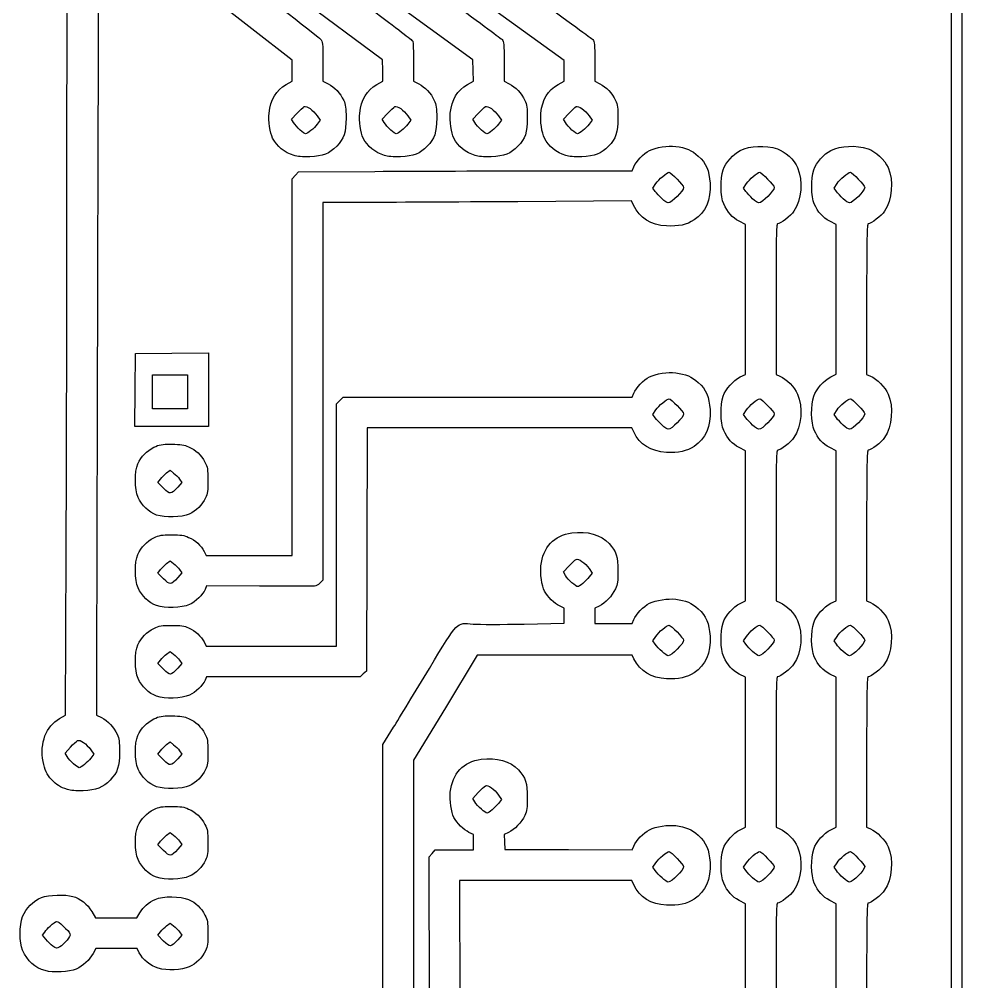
# Model space of a CAD drawing. Extents: x 0 to 100, y 0 to 150.
# Drawn here: x 73.66 to 100.08, y 48.06 to 75.05 of the extents above; entities that cross this region are included whole.
import ezdxf

# ---------------------------------------------------------------- set-up
doc = ezdxf.new("R2010")
doc.units = 0
doc.layers.add('Calque_1', color=7, linetype='CONTINUOUS')

msp = doc.modelspace()

# ---------------------------------------------------------------- linework, layer by layer
at = {"layer": 'Calque_1', "color": 7}
for p, q in [((100.075997, 150.08226), (100.075997, 75.041132)), ((99.790247, 75.041132), (99.790247, 149.79651)), ((88.931747, 73.89833), (83.312979, 77.956364)), ((86.375895, 73.910164), (81.762202, 77.293517)), ((74.995532, 70.78683), (74.996943, 76.91458)), ((83.835895, 73.910652), (80.127289, 76.691695)), ((81.311747, 73.904793), (78.623962, 75.997061)), ((99.790247, 0.285757), (99.790247, 75.041132)), ((99.790247, 75.041132), (99.790247, 75.041132)), ((100.075997, 75.041132), (100.075997, 0.000007)), ((81.311747, 73.610906), (81.311747, 73.904793)), ((82.168997, 73.867037), (82.168997, 73.315408)), ((83.844926, 73.61446), (83.835895, 73.910652)), ((84.709014, 73.850465), (84.709014, 73.315538)), ((86.384926, 73.614214), (86.375895, 73.910164)), ((87.249008, 73.865245), (87.249008, 73.315363)), ((88.931747, 73.607675), (88.931747, 73.89833)), ((89.789006, 73.865358), (89.789006, 73.315476)), ((81.311747, 73.317017), (81.311747, 73.610906)), ((83.853957, 73.318265), (83.844926, 73.61446)), ((86.393957, 73.318265), (86.384926, 73.614214)), ((88.931747, 73.317017), (88.931747, 73.607675)), ((81.139594, 73.219862), (81.311747, 73.317017)), ((82.168997, 73.315408), (82.314407, 73.24279)), ((83.680701, 73.220483), (83.853957, 73.318265)), ((84.709014, 73.315538), (84.854423, 73.24292)), ((86.220701, 73.220483), (86.393957, 73.318265)), ((87.249008, 73.315363), (87.394418, 73.242745)), ((88.759594, 73.219862), (88.931747, 73.317017)), ((89.789006, 73.315476), (89.934415, 73.242858)), ((81.291424, 72.249433), (81.442501, 72.410946)), ((83.831424, 72.249433), (83.982501, 72.410946)), ((86.371424, 72.249433), (86.522501, 72.410946)), ((88.911424, 72.249433), (89.062501, 72.410946)), ((81.348577, 72.150968), (81.291424, 72.249433)), ((82.011452, 72.341801), (82.096472, 72.219125)), ((82.096472, 72.219125), (82.012124, 72.108539)), ((83.888577, 72.150968), (83.831424, 72.249433)), ((84.551452, 72.341801), (84.636472, 72.219125)), ((84.636472, 72.219125), (84.552124, 72.108539)), ((86.428577, 72.150968), (86.371424, 72.249433)), ((87.091452, 72.341801), (87.176472, 72.219125)), ((87.176472, 72.219125), (87.092124, 72.108539)), ((88.968577, 72.150968), (88.911424, 72.249433)), ((89.631452, 72.341801), (89.716472, 72.219125)), ((89.716472, 72.219125), (89.632124, 72.108539)), ((81.530512, 71.944937), (81.530512, 71.944937)), ((84.070512, 71.944937), (84.070512, 71.944937)), ((86.610512, 71.944937), (86.610512, 71.944937)), ((89.150512, 71.944937), (89.150512, 71.944937)), ((81.359372, 71.22614), (81.359372, 71.22614)), ((83.899389, 71.226267), (83.899372, 71.22614)), ((86.439383, 71.226095), (86.439372, 71.22614)), ((88.979381, 71.226205), (88.979372, 71.22614)), ((81.399072, 70.675914), (81.486383, 70.772377)), ((81.486383, 70.772377), (83.629508, 70.784739)), ((88.304271, 70.799894), (90.835909, 70.802716)), ((90.835909, 70.802716), (90.881536, 70.911922)), ((81.311758, 70.57945), (81.399072, 70.675914)), ((81.311758, 65.293578), (81.311758, 70.57945)), ((91.416401, 70.316363), (91.499617, 70.44211)), ((91.481814, 70.224497), (91.416401, 70.316363)), ((93.956401, 70.316363), (94.039617, 70.44211)), ((94.021814, 70.224497), (93.956401, 70.316363)), ((96.496401, 70.316363), (96.579617, 70.44211)), ((96.561814, 70.224497), (96.496401, 70.316363)), ((90.820883, 69.955567), (87.63269, 69.934654)), ((90.879193, 69.832558), (90.820883, 69.955567)), ((91.675636, 70.016626), (91.675636, 70.016626)), ((94.215636, 70.016626), (94.215636, 70.016626)), ((96.755636, 70.016626), (96.755636, 70.016626)), ((83.306751, 69.913742), (82.169008, 69.913742)), ((82.169008, 69.913742), (82.169008, 64.615821)), ((94.012718, 69.294334), (93.837464, 69.385913)), ((96.552868, 69.294947), (96.37761, 69.386522)), ((94.012718, 67.193128), (94.012718, 69.294334)), ((96.552868, 67.193738), (96.552868, 69.294947)), ((94.012718, 65.091916), (94.012718, 67.193128)), ((94.870123, 67.199261), (94.870123, 65.088312)), ((96.552868, 65.092525), (96.552868, 67.193738)), ((97.410273, 67.199873), (97.410273, 65.088921)), ((76.905993, 64.651141), (76.914375, 65.67508)), ((76.914375, 65.67508), (77.938314, 65.683462)), ((77.938314, 65.683462), (78.96225, 65.691844)), ((78.96225, 65.691844), (78.96225, 64.659529)), ((77.389358, 64.598363), (77.389358, 65.074613)), ((77.389358, 65.074613), (77.881483, 65.074613)), ((77.881483, 65.074613), (78.373608, 65.074613)), ((78.373608, 65.074613), (78.373608, 64.598363)), ((81.311758, 60.007705), (81.311758, 65.293578)), ((93.865999, 65.01864), (94.012718, 65.091916)), ((94.870123, 65.088312), (94.980577, 65.042163)), ((96.406149, 65.019249), (96.552868, 65.092525)), ((97.410273, 65.088921), (97.520726, 65.042775)), ((76.897622, 63.627213), (76.906004, 64.65115)), ((76.906004, 64.65115), (76.905993, 64.651141)), ((77.389358, 64.122113), (77.389358, 64.598363)), ((77.389358, 64.598363), (77.389358, 64.598363)), ((78.373608, 64.598363), (78.373608, 64.122113)), ((78.96225, 64.659529), (78.96225, 63.627213)), ((82.169008, 64.615821), (82.169008, 59.3179)), ((90.835909, 64.452705), (90.881536, 64.561911)), ((82.550008, 64.267087), (82.642817, 64.359896)), ((82.550008, 60.867396), (82.550008, 64.267087)), ((82.642817, 64.359896), (82.735626, 64.452705)), ((82.735626, 64.452705), (86.785766, 64.452705)), ((86.785766, 64.452705), (90.835909, 64.452705)), ((77.881483, 64.122113), (77.389358, 64.122113)), ((78.373608, 64.122113), (77.881483, 64.122113)), ((91.416401, 63.966357), (91.499617, 64.092104)), ((93.956401, 63.966357), (94.039617, 64.092104)), ((96.496401, 63.966357), (96.579617, 64.092104)), ((91.481814, 63.874491), (91.416401, 63.966357)), ((94.021814, 63.874491), (93.956401, 63.966357)), ((96.561814, 63.874491), (96.496401, 63.966357)), ((77.929935, 63.627213), (76.897622, 63.627213)), ((78.96225, 63.627213), (77.929935, 63.627213)), ((83.408099, 63.595455), (83.399746, 60.179578)), ((87.11655, 63.595455), (83.408099, 63.595455)), ((90.824998, 63.595455), (87.11655, 63.595455)), ((90.881251, 63.477495), (90.824998, 63.595455)), ((91.675636, 63.66662), (91.675636, 63.66662)), ((94.215636, 63.66662), (94.215636, 63.66662)), ((96.755636, 63.66662), (96.755636, 63.66662)), ((94.012563, 62.944334), (93.837308, 63.035913)), ((94.012563, 60.843128), (94.012563, 62.944334)), ((96.552712, 62.944947), (96.377455, 63.036522)), ((96.552712, 60.843738), (96.552712, 62.944947)), ((77.787875, 62.327337), (77.886035, 62.402208)), ((77.886035, 62.402208), (77.985767, 62.32416)), ((77.545732, 62.057716), (77.617724, 62.155092)), ((78.151349, 62.153624), (78.217206, 62.06114)), ((77.70541, 61.898035), (77.545732, 62.057716)), ((77.70541, 61.898035), (77.70541, 61.898035)), ((78.217206, 62.06114), (78.099708, 61.931086)), ((75.836063, 61.763531), (75.821331, 55.534229)), ((77.507005, 61.146006), (77.506994, 61.146)), ((82.550008, 57.467705), (82.550008, 60.867396)), ((94.012563, 58.741916), (94.012563, 60.843128)), ((94.870123, 60.849261), (94.870123, 58.738312)), ((96.552712, 58.742525), (96.552712, 60.843738)), ((97.410273, 60.849873), (97.410273, 58.738921)), ((74.951505, 55.531234), (74.972813, 60.095157)), ((78.838687, 60.126766), (78.900048, 60.007705)), ((78.900048, 60.007705), (80.105902, 60.007705)), ((80.105902, 60.007705), (81.311758, 60.007705)), ((83.399746, 60.179578), (83.391392, 56.763696)), ((77.787875, 59.787337), (77.886035, 59.862208)), ((77.886035, 59.862208), (77.985767, 59.78416)), ((88.911424, 59.549427), (89.062501, 59.710937)), ((77.545732, 59.517716), (77.617724, 59.615092)), ((77.70541, 59.358035), (77.545732, 59.517716)), ((78.217206, 59.52114), (78.099708, 59.391086)), ((78.151349, 59.613624), (78.217206, 59.52114)), ((88.968577, 59.450962), (88.911424, 59.549427)), ((89.631452, 59.641795), (89.716472, 59.519116)), ((89.716472, 59.519116), (89.632124, 59.408533)), ((77.70541, 59.358035), (77.70541, 59.358035)), ((78.90858, 59.155594), (78.867965, 59.057542)), ((80.38798, 59.150204), (78.90858, 59.155594)), ((82.169008, 59.3179), (82.085304, 59.234196)), ((89.150512, 59.244932), (89.150512, 59.244932)), ((77.507005, 58.606017), (77.506994, 58.606)), ((88.931758, 58.537567), (88.804073, 58.59514)), ((89.912639, 58.593312), (89.789008, 58.537567)), ((93.865844, 58.66864), (94.012563, 58.741916)), ((94.870123, 58.738312), (94.980577, 58.692163)), ((96.405994, 58.669249), (96.552712, 58.742525)), ((97.410273, 58.738921), (97.520726, 58.692775)), ((88.931758, 58.324439), (88.931758, 58.537567)), ((88.931758, 58.111313), (88.931758, 58.324439)), ((89.789008, 58.537567), (89.789008, 58.320135)), ((89.789008, 58.320135), (89.789008, 58.102708)), ((87.807035, 58.088001), (88.931758, 58.111313)), ((89.789008, 58.102708), (90.312457, 58.102708)), ((90.312457, 58.102708), (90.835909, 58.102708)), ((90.835909, 58.102708), (90.881536, 58.211917)), ((78.838687, 57.586766), (78.900048, 57.467705)), ((91.416401, 57.616357), (91.499617, 57.742104)), ((91.481814, 57.524491), (91.416401, 57.616357)), ((93.956401, 57.616357), (94.039617, 57.742104)), ((94.021814, 57.524491), (93.956401, 57.616357)), ((96.496401, 57.616357), (96.579617, 57.742104)), ((96.561814, 57.524491), (96.496401, 57.616357)), ((77.787875, 57.247337), (77.886035, 57.322208)), ((77.886035, 57.322208), (77.985767, 57.24416)), ((78.900048, 57.467705), (80.725027, 57.467705)), ((80.725027, 57.467705), (82.550008, 57.467705)), ((91.675636, 57.31662), (91.675636, 57.31662)), ((94.215636, 57.31662), (94.215636, 57.31662)), ((96.755636, 57.31662), (96.755636, 57.31662)), ((77.545732, 56.977716), (77.617724, 57.075092)), ((77.70541, 56.818035), (77.545732, 56.977716)), ((78.217206, 56.98114), (78.099708, 56.851086)), ((78.151349, 57.073624), (78.217206, 56.98114)), ((86.495419, 57.213708), (85.602216, 55.742579)), ((88.665276, 57.213708), (86.495419, 57.213708)), ((90.835127, 57.213708), (88.665276, 57.213708)), ((90.887917, 57.110522), (90.835127, 57.213708)), ((77.70541, 56.818035), (77.70541, 56.818035)), ((83.391392, 56.763696), (83.302308, 56.687078)), ((78.906469, 56.610455), (78.866915, 56.514959)), ((81.05985, 56.610455), (78.906469, 56.610455)), ((83.213228, 56.610455), (81.05985, 56.610455)), ((83.302308, 56.687078), (83.213228, 56.610455)), ((94.012408, 56.594334), (93.837153, 56.685913)), ((94.012408, 54.493125), (94.012408, 56.594334)), ((96.552557, 56.594947), (96.3773, 56.686522)), ((96.552557, 54.493738), (96.552557, 56.594947)), ((77.507013, 56.065986), (77.506994, 56.066)), ((85.602216, 55.742579), (84.709008, 54.271451)), ((74.784475, 55.436969), (74.951505, 55.531234)), ((75.821331, 55.534229), (75.965555, 55.4622)), ((83.851758, 54.709036), (84.148349, 55.191391)), ((74.941424, 54.469427), (75.092501, 54.630937)), ((75.661455, 54.561795), (75.746472, 54.439116)), ((77.545732, 54.437716), (77.617724, 54.535092)), ((77.787875, 54.707337), (77.886035, 54.782208)), ((77.886035, 54.782208), (77.985767, 54.70416)), ((78.151349, 54.533624), (78.217206, 54.44114)), ((83.851758, 49.73833), (83.851758, 54.709036)), ((74.998577, 54.370962), (74.941424, 54.469427)), ((75.746472, 54.439116), (75.662124, 54.328533)), ((77.70541, 54.278035), (77.545732, 54.437716)), ((77.70541, 54.278035), (77.70541, 54.278035)), ((78.217206, 54.44114), (78.099708, 54.311086)), ((84.709008, 54.271451), (84.709008, 49.174659)), ((94.012408, 52.391916), (94.012408, 54.493125)), ((94.870123, 54.499261), (94.870123, 52.388312)), ((96.552557, 52.392525), (96.552557, 54.493738)), ((97.410273, 54.499873), (97.410273, 52.388921)), ((75.180512, 54.164932), (75.180512, 54.164932)), ((77.507005, 53.526006), (77.506994, 53.526)), ((75.009341, 53.446137), (75.009372, 53.446137)), ((86.371424, 53.199427), (86.522501, 53.360937)), ((86.428577, 53.100962), (86.371424, 53.199427)), ((87.091452, 53.291795), (87.176472, 53.169116)), ((87.176472, 53.169116), (87.092124, 53.058533)), ((86.610512, 52.894932), (86.610512, 52.894932)), ((93.865689, 52.31864), (94.012408, 52.391916)), ((94.870123, 52.388312), (94.980577, 52.342163)), ((96.405838, 52.319249), (96.552557, 52.392525)), ((97.410273, 52.388921), (97.520726, 52.342772)), ((77.787875, 52.167337), (77.886035, 52.242208)), ((77.886035, 52.242208), (77.985767, 52.16416)), ((86.391773, 52.18748), (86.264087, 52.245056)), ((86.391773, 51.97005), (86.391773, 52.18748)), ((87.371326, 52.242629), (87.24637, 52.186283)), ((87.24637, 52.186283), (87.255627, 51.977391)), ((77.545732, 51.897716), (77.617724, 51.995092)), ((77.70541, 51.738035), (77.545732, 51.897716)), ((78.217206, 51.90114), (78.099708, 51.771086)), ((78.151349, 51.993624), (78.217206, 51.90114)), ((86.391773, 51.752623), (86.391773, 51.97005)), ((87.255627, 51.977391), (87.264883, 51.768498)), ((90.835686, 51.752073), (90.881426, 51.861544)), ((77.70541, 51.738035), (77.70541, 51.738035)), ((85.151711, 51.555096), (85.234811, 51.653857)), ((85.234811, 51.653857), (85.317917, 51.752623)), ((85.317917, 51.752623), (85.854845, 51.752623)), ((85.854845, 51.752623), (86.391773, 51.752623)), ((87.264883, 51.768498), (89.050283, 51.760286)), ((89.050283, 51.760286), (90.835686, 51.752073)), ((85.160544, 46.891354), (85.151711, 51.555096)), ((91.416401, 51.266351), (91.499617, 51.392098)), ((93.956401, 51.266351), (94.039617, 51.392098)), ((96.496401, 51.266351), (96.579617, 51.392098)), ((91.481814, 51.174485), (91.416401, 51.266351)), ((94.021814, 51.174485), (93.956401, 51.266351)), ((96.561814, 51.174485), (96.496401, 51.266351)), ((77.507005, 50.985924), (77.506994, 50.985916)), ((88.412947, 50.895351), (86.000898, 50.895351)), ((86.000898, 50.895351), (86.013767, 46.209522)), ((90.824998, 50.895351), (88.412947, 50.895351)), ((90.881251, 50.777387), (90.824998, 50.895351)), ((91.675636, 50.966615), (91.675636, 50.966615)), ((94.215636, 50.966615), (94.215636, 50.966615)), ((96.755636, 50.966615), (96.755636, 50.966615)), ((94.012252, 50.244334), (93.836998, 50.335913)), ((94.012252, 48.143125), (94.012252, 50.244334)), ((96.552402, 50.244947), (96.377145, 50.336522)), ((96.552402, 48.143738), (96.552402, 50.244947)), ((75.688644, 50.030184), (75.796284, 49.847623)), ((76.956093, 49.847623), (77.037861, 49.987151)), ((75.796284, 49.847623), (76.376189, 49.847623)), ((76.376189, 49.847623), (76.956093, 49.847623)), ((77.787875, 49.627332), (77.886035, 49.702203)), ((77.886035, 49.702203), (77.985767, 49.624154)), ((83.851758, 44.767623), (83.851758, 49.73833)), ((74.31061, 49.36583), (74.370709, 49.449405)), ((77.545732, 49.357711), (77.617724, 49.455086)), ((78.151349, 49.453618), (78.217206, 49.361134)), ((74.405713, 49.246154), (74.31061, 49.36583)), ((77.70541, 49.198029), (77.545732, 49.357711)), ((77.70541, 49.198029), (77.70541, 49.198029)), ((78.217206, 49.361134), (78.099708, 49.231081)), ((84.709008, 49.174659), (84.709008, 44.077866)), ((74.600489, 49.052936), (74.600489, 49.052945)), ((75.803142, 48.990362), (75.727052, 48.846928)), ((76.381991, 48.990362), (75.803142, 48.990362)), ((76.960837, 48.990362), (76.381991, 48.990362)), ((77.022305, 48.869873), (76.960837, 48.990362)), ((74.384129, 48.366033), (74.383999, 48.366044)), ((94.012252, 46.041916), (94.012252, 48.143125)), ((94.870123, 48.149261), (94.870123, 46.038312)), ((96.552402, 46.042525), (96.552402, 48.143738)), ((97.410273, 48.149873), (97.410273, 46.038921))]:
    msp.add_line(p, q, dxfattribs=at)
for points in [[(83.915908, 78.707738), (87.084992, 76.41972), (89.702883, 74.517901), (89.733445, 74.481469)], [(82.327758, 78.075947), (84.973327, 76.135531), (87.162886, 74.518036), (87.193447, 74.48152)], [(75.708736, 77.749774), (75.890391, 77.667007), (75.881447, 77.951306), (75.865485, 72.767062)], [(80.777907, 77.41032), (82.917349, 75.805687), (84.677075, 74.468636), (84.688412, 74.439096)], [(79.141752, 76.816197), (80.728157, 75.584326), (82.05827, 74.54093), (82.097561, 74.497547)], [(82.097561, 74.497547), (82.165876, 74.422112), (82.168997, 74.394553), (82.168997, 73.867037)], [(84.688412, 74.439096), (84.699757, 74.409556), (84.709014, 74.144673), (84.709014, 73.850465)], [(87.193447, 74.48152), (87.241668, 74.423896), (87.249008, 74.34248), (87.249008, 73.865245)], [(89.733445, 74.481469), (89.781671, 74.42398), (89.789006, 74.342652), (89.789006, 73.865358)], [(80.660788, 72.421955), (80.699647, 72.795366), (80.859526, 73.061798), (81.139594, 73.219862)], [(82.314407, 73.24279), (82.490609, 73.15479), (82.660671, 72.972887), (82.75167, 72.775091)], [(83.200788, 72.421955), (83.2397, 72.795891), (83.3995, 73.061784), (83.680701, 73.220483)], [(84.854423, 73.24292), (85.030626, 73.154917), (85.200688, 72.973016), (85.291687, 72.775218)], [(85.740788, 72.421955), (85.7797, 72.795891), (85.9395, 73.061784), (86.220701, 73.220483)], [(87.394418, 73.242745), (87.57062, 73.154745), (87.740682, 72.972842), (87.831682, 72.775046)], [(88.280788, 72.421955), (88.319647, 72.795366), (88.479526, 73.061798), (88.759594, 73.219862)], [(89.934415, 73.242858), (90.110618, 73.154858), (90.280679, 72.972954), (90.371679, 72.775159)], [(75.865485, 72.767062), (75.857413, 70.141235), (75.844177, 65.189644), (75.836063, 61.763531)], [(81.645255, 72.600113), (81.713172, 72.636461), (81.897228, 72.50663), (82.011452, 72.341801)], [(82.75167, 72.775091), (82.807542, 72.653648), (82.819189, 72.568084), (82.819189, 72.27908)], [(84.185255, 72.600113), (84.253172, 72.636461), (84.437228, 72.50663), (84.551452, 72.341801)], [(85.291687, 72.775218), (85.347559, 72.653775), (85.359206, 72.568211), (85.359206, 72.279207)], [(86.725255, 72.600113), (86.793172, 72.636461), (86.977228, 72.50663), (87.091452, 72.341801)], [(87.831682, 72.775046), (87.887553, 72.653603), (87.8992, 72.568039), (87.8992, 72.279035)], [(89.265255, 72.600113), (89.333172, 72.636461), (89.517228, 72.50663), (89.631452, 72.341801)], [(90.371679, 72.775159), (90.42755, 72.653716), (90.439198, 72.568152), (90.439198, 72.279148)], [(80.760511, 71.714969), (80.684534, 71.861893), (80.637329, 72.196533), (80.660788, 72.421955)], [(81.442501, 72.410946), (81.52559, 72.499775), (81.616829, 72.584902), (81.645255, 72.600113)], [(83.300511, 71.714969), (83.224534, 71.861893), (83.177329, 72.196533), (83.200788, 72.421955)], [(83.982501, 72.410946), (84.06559, 72.499775), (84.156829, 72.584902), (84.185255, 72.600113)], [(85.840511, 71.714969), (85.764534, 71.861893), (85.717329, 72.196533), (85.740788, 72.421955)], [(86.522501, 72.410946), (86.60559, 72.499775), (86.696829, 72.584902), (86.725255, 72.600113)], [(88.380511, 71.714969), (88.304534, 71.861893), (88.257329, 72.196533), (88.280788, 72.421955)], [(89.062501, 72.410946), (89.14559, 72.499775), (89.236829, 72.584902), (89.265255, 72.600113)], [(81.530512, 71.944937), (81.461884, 72.0041), (81.380014, 72.096815), (81.348577, 72.150968)], [(82.012124, 72.108539), (81.922476, 71.991007), (81.737855, 71.837368), (81.686265, 71.837368)], [(82.819189, 72.27908), (82.819189, 71.876741), (82.761257, 71.702932), (82.556367, 71.490523)], [(84.070512, 71.944937), (84.001884, 72.0041), (83.920014, 72.096815), (83.888577, 72.150968)], [(84.552124, 72.108539), (84.462476, 71.991007), (84.277855, 71.837368), (84.226265, 71.837368)], [(85.359206, 72.279207), (85.359206, 71.876868), (85.301274, 71.703059), (85.096384, 71.490653)], [(86.610512, 71.944937), (86.541884, 72.0041), (86.460014, 72.096815), (86.428577, 72.150968)], [(87.092124, 72.108539), (87.002476, 71.991007), (86.817855, 71.837368), (86.766265, 71.837368)], [(87.8992, 72.279035), (87.8992, 71.876696), (87.841269, 71.702887), (87.636378, 71.490481)], [(89.150512, 71.944937), (89.081884, 72.0041), (89.000014, 72.096815), (88.968577, 72.150968)], [(89.632124, 72.108539), (89.542476, 71.991007), (89.357855, 71.837368), (89.306265, 71.837368)], [(90.439198, 72.279148), (90.439198, 71.876809), (90.381266, 71.703), (90.176375, 71.490591)], [(81.686265, 71.837368), (81.669218, 71.837368), (81.59914, 71.885775), (81.530512, 71.944937)], [(84.226265, 71.837368), (84.209218, 71.837368), (84.13914, 71.885775), (84.070512, 71.944937)], [(86.766265, 71.837368), (86.749218, 71.837368), (86.67914, 71.885775), (86.610512, 71.944937)], [(89.306265, 71.837368), (89.289218, 71.837368), (89.21914, 71.885775), (89.150512, 71.944937)], [(81.359372, 71.22614), (81.087838, 71.316245), (80.878214, 71.487356), (80.760511, 71.714969)], [(83.899372, 71.22614), (83.627838, 71.316245), (83.418214, 71.487356), (83.300511, 71.714969)], [(86.439372, 71.22614), (86.167838, 71.316245), (85.958214, 71.487356), (85.840511, 71.714969)], [(88.979372, 71.22614), (88.707838, 71.316245), (88.498214, 71.487356), (88.380511, 71.714969)], [(82.556367, 71.490523), (82.352032, 71.278693), (82.169274, 71.206822), (81.803872, 71.194607)], [(85.096384, 71.490653), (84.892049, 71.27882), (84.709291, 71.206949), (84.343889, 71.194737)], [(87.636378, 71.490481), (87.432044, 71.278647), (87.249285, 71.206777), (86.883883, 71.194562)], [(90.176375, 71.490591), (89.972041, 71.278757), (89.789282, 71.20689), (89.423881, 71.194675)], [(90.881536, 70.911922), (90.946986, 71.068564), (91.158068, 71.285505), (91.327232, 71.369991)], [(91.327232, 71.369991), (91.503356, 71.457954), (91.842979, 71.511145), (92.059133, 71.484622)], [(92.059133, 71.484622), (92.340597, 71.450083), (92.511928, 71.376471), (92.690315, 71.213431)], [(93.388386, 70.825328), (93.459574, 71.030647), (93.671356, 71.271352), (93.866626, 71.368874)], [(93.866626, 71.368874), (94.144838, 71.50782), (94.563782, 71.52704), (94.910176, 71.41675)], [(94.910176, 71.41675), (95.11801, 71.350577), (95.381341, 71.104561), (95.473565, 70.890411)], [(95.928536, 70.825938), (95.999723, 71.03126), (96.211503, 71.271962), (96.406772, 71.369486)], [(96.406772, 71.369486), (96.684984, 71.508433), (97.103929, 71.527652), (97.450326, 71.417362)], [(97.450326, 71.417362), (97.658157, 71.351187), (97.92149, 71.105174), (98.013715, 70.891024)], [(81.803872, 71.194607), (81.59774, 71.187721), (81.441826, 71.198784), (81.359372, 71.22614)], [(84.343889, 71.194737), (84.137757, 71.187851), (83.981843, 71.198914), (83.899389, 71.226267)], [(86.883883, 71.194562), (86.677751, 71.187676), (86.521838, 71.198739), (86.439383, 71.226095)], [(89.423881, 71.194675), (89.217748, 71.187789), (89.061835, 71.198852), (88.979381, 71.226205)], [(92.690315, 71.213431), (92.913748, 71.009224), (92.999475, 70.811194), (93.020061, 70.451714)], [(74.972813, 60.095157), (74.984525, 62.605315), (74.99477, 67.416566), (74.995532, 70.78683)], [(83.629508, 70.784739), (84.808227, 70.79154), (86.911871, 70.79837), (88.304271, 70.799894)], [(91.499617, 70.44211), (91.578803, 70.561763), (91.811726, 70.757868), (91.874662, 70.757868)], [(91.874662, 70.757868), (91.922236, 70.757868), (92.280108, 70.386292), (92.280108, 70.336894)], [(93.403372, 69.871248), (93.311246, 70.077741), (93.303355, 70.58008), (93.388386, 70.825328)], [(94.039617, 70.44211), (94.118803, 70.561763), (94.351726, 70.757868), (94.414662, 70.757868)], [(94.414662, 70.757868), (94.462236, 70.757868), (94.820108, 70.386292), (94.820108, 70.336894)], [(95.473565, 70.890411), (95.630828, 70.52523), (95.586059, 69.977558), (95.373712, 69.668922)], [(95.943522, 69.87186), (95.851396, 70.078353), (95.843502, 70.580692), (95.928536, 70.825938)], [(96.579617, 70.44211), (96.658803, 70.561763), (96.891726, 70.757868), (96.954662, 70.757868)], [(96.954662, 70.757868), (97.002236, 70.757868), (97.360108, 70.386292), (97.360108, 70.336894)], [(98.013715, 70.891024), (98.170977, 70.525839), (98.126206, 69.978167), (97.913859, 69.669532)], [(91.675636, 70.016626), (91.60501, 70.080428), (91.517795, 70.17397), (91.481814, 70.224497)], [(92.280108, 70.336894), (92.280108, 70.23521), (91.947537, 69.900618), (91.846462, 69.900618)], [(93.020061, 70.451714), (93.046985, 69.981605), (92.896924, 69.636055), (92.572673, 69.421442)], [(94.215636, 70.016626), (94.14501, 70.080428), (94.057795, 70.17397), (94.021814, 70.224497)], [(94.820108, 70.336894), (94.820108, 70.23521), (94.487537, 69.900618), (94.386462, 69.900618)], [(96.755636, 70.016626), (96.68501, 70.080428), (96.597795, 70.17397), (96.561814, 70.224497)], [(97.360108, 70.336894), (97.360108, 70.23521), (97.027537, 69.900618), (96.926462, 69.900618)], [(87.63269, 69.934654), (85.879184, 69.92314), (83.932511, 69.913742), (83.306751, 69.913742)], [(91.846462, 69.900618), (91.823122, 69.900618), (91.746256, 69.952821), (91.675636, 70.016626)], [(94.386462, 69.900618), (94.363122, 69.900618), (94.286256, 69.952821), (94.215636, 70.016626)], [(96.926462, 69.900618), (96.903122, 69.900618), (96.826256, 69.952821), (96.755636, 70.016626)], [(91.803104, 69.253274), (91.361633, 69.276444), (91.050251, 69.471677), (90.879193, 69.832558)], [(93.837464, 69.385913), (93.642982, 69.48753), (93.506479, 69.64015), (93.403372, 69.871248)], [(95.373712, 69.668922), (95.281888, 69.535457), (94.990855, 69.310209), (94.910235, 69.310209)], [(96.37761, 69.386522), (96.183128, 69.488142), (96.046626, 69.640762), (95.943522, 69.87186)], [(97.913859, 69.669532), (97.822035, 69.536069), (97.531002, 69.310822), (97.450382, 69.310822)], [(92.572673, 69.421442), (92.367179, 69.285428), (92.139285, 69.235629), (91.803104, 69.253274)], [(94.910235, 69.310209), (94.878322, 69.310209), (94.870123, 68.878751), (94.870123, 67.199261)], [(97.450382, 69.310822), (97.418471, 69.310822), (97.410273, 68.879361), (97.410273, 67.199873)], [(91.327232, 65.01998), (91.503356, 65.107943), (91.842979, 65.161134), (92.059133, 65.13461)], [(92.059133, 65.13461), (92.340597, 65.100072), (92.511928, 65.02646), (92.690315, 64.86342)], [(90.881536, 64.561911), (90.946986, 64.718553), (91.158068, 64.935494), (91.327232, 65.01998)], [(92.690315, 64.86342), (92.913748, 64.659213), (92.999475, 64.461183), (93.020061, 64.101702)], [(93.388231, 64.475328), (93.459359, 64.680472), (93.671159, 64.921332), (93.865999, 65.01864)], [(94.980577, 65.042163), (95.153455, 64.969928), (95.394419, 64.724192), (95.474333, 64.538625)], [(95.92838, 64.475938), (95.999506, 64.681085), (96.211308, 64.921942), (96.406149, 65.019249)], [(97.520726, 65.042775), (97.693604, 64.97054), (97.934568, 64.724804), (98.014482, 64.539234)], [(95.474333, 64.538625), (95.6308, 64.175298), (95.585554, 63.626821), (95.373712, 63.318922)], [(98.014482, 64.539234), (98.170949, 64.17591), (98.125703, 63.627431), (97.913859, 63.319532)], [(91.499617, 64.092104), (91.578803, 64.211758), (91.811726, 64.407863), (91.874662, 64.407863)], [(91.874662, 64.407863), (91.922236, 64.407863), (92.280108, 64.036286), (92.280108, 63.986889)], [(93.403217, 63.521248), (93.311091, 63.727741), (93.3032, 64.23008), (93.388231, 64.475328)], [(94.039617, 64.092104), (94.118803, 64.211758), (94.351726, 64.407863), (94.414662, 64.407863)], [(94.414662, 64.407863), (94.462236, 64.407863), (94.820108, 64.036286), (94.820108, 63.986889)], [(95.943366, 63.52186), (95.851241, 63.728353), (95.843347, 64.230692), (95.92838, 64.475938)], [(96.579617, 64.092104), (96.658803, 64.211758), (96.891726, 64.407863), (96.954662, 64.407863)], [(96.954662, 64.407863), (97.002236, 64.407863), (97.360108, 64.036286), (97.360108, 63.986889)], [(92.280108, 63.986889), (92.280108, 63.885204), (91.947537, 63.550613), (91.846462, 63.550613)], [(93.020061, 64.101702), (93.046985, 63.631594), (92.896924, 63.286044), (92.572673, 63.07143)], [(94.820108, 63.986889), (94.820108, 63.885204), (94.487537, 63.550613), (94.386462, 63.550613)], [(97.360108, 63.986889), (97.360108, 63.885204), (97.027537, 63.550613), (96.926462, 63.550613)], [(91.675636, 63.66662), (91.60501, 63.730422), (91.517795, 63.823965), (91.481814, 63.874491)], [(94.215636, 63.66662), (94.14501, 63.730422), (94.057795, 63.823965), (94.021814, 63.874491)], [(96.755636, 63.66662), (96.68501, 63.730422), (96.597795, 63.823965), (96.561814, 63.874491)], [(91.803104, 62.903263), (91.364153, 62.926292), (91.051106, 63.121299), (90.881251, 63.477495)], [(91.846462, 63.550613), (91.823122, 63.550613), (91.746256, 63.602815), (91.675636, 63.66662)], [(93.837308, 63.035913), (93.642826, 63.13753), (93.506324, 63.29015), (93.403217, 63.521248)], [(94.386462, 63.550613), (94.363122, 63.550613), (94.286256, 63.602815), (94.215636, 63.66662)], [(96.377455, 63.036522), (96.182973, 63.138142), (96.046471, 63.290762), (95.943366, 63.52186)], [(96.926462, 63.550613), (96.903122, 63.550613), (96.826256, 63.602815), (96.755636, 63.66662)], [(95.373712, 63.318922), (95.281888, 63.185457), (94.990855, 62.960209), (94.910235, 62.960209)], [(97.913859, 63.319532), (97.822035, 63.186069), (97.531002, 62.960822), (97.450382, 62.960822)], [(76.982577, 62.581067), (77.077629, 62.790693), (77.22728, 62.945765), (77.430461, 63.04517)], [(77.430461, 63.04517), (77.589515, 63.12299), (77.6434, 63.132357), (77.928351, 63.131699)], [(77.928351, 63.131699), (78.189582, 63.131135), (78.276851, 63.118011), (78.406633, 63.059955)], [(78.406633, 63.059955), (78.606726, 62.97046), (78.754046, 62.830161), (78.861166, 62.62708)], [(92.572673, 63.07143), (92.367179, 62.935416), (92.139285, 62.885618), (91.803104, 62.903263)], [(94.910235, 62.960209), (94.878322, 62.960209), (94.870123, 62.528751), (94.870123, 60.849261)], [(97.450382, 62.960822), (97.418471, 62.960822), (97.410273, 62.529361), (97.410273, 60.849873)], [(76.989322, 61.639692), (76.889271, 61.86585), (76.885673, 62.367382), (76.982577, 62.581067)], [(78.861166, 62.62708), (78.936763, 62.483759), (78.944978, 62.434379), (78.945644, 62.11908)], [(77.617724, 62.155092), (77.657319, 62.208646), (77.733886, 62.286158), (77.787875, 62.327337)], [(77.985767, 62.32416), (78.040617, 62.281231), (78.115129, 62.204492), (78.151349, 62.153624)], [(78.945644, 62.11908), (78.946208, 61.828992), (78.934976, 61.745147), (78.878989, 61.624116)], [(78.099708, 61.931086), (77.906273, 61.716978), (77.887999, 61.715446), (77.70541, 61.898035)], [(77.506994, 61.146), (77.296114, 61.221038), (77.085794, 61.421616), (76.989322, 61.639692)], [(78.878989, 61.624116), (78.792459, 61.437039), (78.610209, 61.255503), (78.425348, 61.172253)], [(78.425348, 61.172253), (78.214497, 61.077302), (77.738314, 61.063687), (77.507005, 61.146006)], [(76.982577, 60.041067), (77.077629, 60.250693), (77.22728, 60.405765), (77.430461, 60.50517)], [(77.430461, 60.50517), (77.589515, 60.58299), (77.6434, 60.592357), (77.928351, 60.591699)], [(77.928351, 60.591699), (78.189582, 60.591135), (78.276851, 60.578011), (78.406633, 60.519955)], [(78.406633, 60.519955), (78.595003, 60.435703), (78.754074, 60.290943), (78.838687, 60.126766)], [(88.280474, 59.721958), (88.334065, 60.244828), (88.645814, 60.576535), (89.149185, 60.646292)], [(89.149185, 60.646292), (89.574387, 60.705217), (89.970531, 60.591146), (90.191994, 60.346013)], [(90.191994, 60.346013), (90.390749, 60.126018), (90.4392, 59.975695), (90.4392, 59.579083)], [(76.989322, 59.099692), (76.889271, 59.32585), (76.885673, 59.827382), (76.982577, 60.041067)], [(89.265255, 59.900108), (89.333172, 59.936455), (89.517228, 59.806625), (89.631452, 59.641795)], [(77.617724, 59.615092), (77.657319, 59.668646), (77.733886, 59.746158), (77.787875, 59.787337)], [(77.985767, 59.78416), (78.040617, 59.741231), (78.115129, 59.664492), (78.151349, 59.613624)], [(88.381419, 59.013239), (88.304889, 59.161227), (88.25727, 59.495562), (88.280474, 59.721958)], [(89.062501, 59.710937), (89.14559, 59.799769), (89.236829, 59.884896), (89.265255, 59.900108)], [(89.150512, 59.244932), (89.081884, 59.304094), (89.000014, 59.39681), (88.968577, 59.450962)], [(89.632124, 59.408533), (89.542476, 59.290999), (89.357855, 59.137363), (89.306265, 59.137363)], [(90.4392, 59.579083), (90.4392, 59.282662), (90.428222, 59.205821), (90.366585, 59.071083)], [(78.099708, 59.391086), (77.906273, 59.176978), (77.887999, 59.175446), (77.70541, 59.358035)], [(81.93449, 59.147664), (81.897581, 59.145971), (81.201652, 59.147382), (80.38798, 59.150204)], [(82.085304, 59.234196), (82.039265, 59.18816), (81.971399, 59.149219), (81.93449, 59.147664)], [(89.306265, 59.137363), (89.289218, 59.137363), (89.21914, 59.185767), (89.150512, 59.244932)], [(77.506994, 58.606), (77.296114, 58.681038), (77.085794, 58.881616), (76.989322, 59.099692)], [(78.867965, 59.057542), (78.808227, 58.913326), (78.596408, 58.70928), (78.427473, 58.633224)], [(88.804073, 58.59514), (88.667294, 58.656823), (88.459364, 58.862509), (88.381419, 59.013239)], [(90.366585, 59.071083), (90.27815, 58.877741), (90.079314, 58.668473), (89.912639, 58.593312)], [(78.427473, 58.633224), (78.214446, 58.537316), (77.739534, 58.523284), (77.507005, 58.606017)], [(90.881536, 58.211917), (90.946986, 58.368558), (91.158068, 58.5855), (91.327232, 58.669983)], [(91.327232, 58.669983), (91.503356, 58.757946), (91.842979, 58.811136), (92.059133, 58.784613)], [(92.059133, 58.784613), (92.340597, 58.750075), (92.511928, 58.676463), (92.690315, 58.513423)], [(93.388076, 58.125328), (93.459204, 58.330472), (93.671003, 58.571332), (93.865844, 58.66864)], [(94.980577, 58.692163), (95.153455, 58.619928), (95.394419, 58.374192), (95.474333, 58.188625)], [(95.928225, 58.125938), (95.999351, 58.331085), (96.211153, 58.571942), (96.405994, 58.669249)], [(97.520726, 58.692775), (97.693604, 58.62054), (97.934568, 58.374804), (98.014482, 58.189234)], [(92.690315, 58.513423), (92.913748, 58.309215), (92.999475, 58.111186), (93.020061, 57.751705)], [(77.430461, 57.96517), (77.589515, 58.04299), (77.6434, 58.052357), (77.928351, 58.051699)], [(77.928351, 58.051699), (78.189582, 58.051135), (78.276851, 58.038011), (78.406633, 57.979955)], [(85.154005, 56.844491), (85.97692, 58.203213), (85.897833, 58.1234), (86.385081, 58.086872)], [(86.385081, 58.086872), (86.548558, 58.074624), (87.188435, 58.075075), (87.807035, 58.088001)], [(91.499617, 57.742104), (91.578803, 57.861758), (91.811726, 58.057863), (91.874662, 58.057863)], [(91.874662, 58.057863), (91.922236, 58.057863), (92.280108, 57.686286), (92.280108, 57.636889)], [(93.403062, 57.171248), (93.310936, 57.377741), (93.303045, 57.88008), (93.388076, 58.125328)], [(94.039617, 57.742104), (94.118803, 57.861758), (94.351726, 58.057863), (94.414662, 58.057863)], [(94.414662, 58.057863), (94.462236, 58.057863), (94.820108, 57.686286), (94.820108, 57.636889)], [(95.474333, 58.188625), (95.6308, 57.825298), (95.585554, 57.276821), (95.373712, 56.968922)], [(95.943211, 57.17186), (95.851085, 57.378353), (95.843192, 57.880692), (95.928225, 58.125938)], [(96.579617, 57.742104), (96.658803, 57.861758), (96.891726, 58.057863), (96.954662, 58.057863)], [(96.954662, 58.057863), (97.002236, 58.057863), (97.360108, 57.686286), (97.360108, 57.636889)], [(98.014482, 58.189234), (98.170949, 57.82591), (98.125703, 57.277431), (97.913859, 56.969532)], [(76.982577, 57.501067), (77.077629, 57.710693), (77.22728, 57.865765), (77.430461, 57.96517)], [(78.406633, 57.979955), (78.595003, 57.895703), (78.754074, 57.750943), (78.838687, 57.586766)], [(91.675636, 57.31662), (91.60501, 57.380422), (91.517795, 57.473965), (91.481814, 57.524491)], [(92.280108, 57.636889), (92.280108, 57.535204), (91.947537, 57.200613), (91.846462, 57.200613)], [(93.020061, 57.751705), (93.046985, 57.281596), (92.896924, 56.936049), (92.572673, 56.721433)], [(94.215636, 57.31662), (94.14501, 57.380422), (94.057795, 57.473965), (94.021814, 57.524491)], [(94.820108, 57.636889), (94.820108, 57.535204), (94.487537, 57.200613), (94.386462, 57.200613)], [(96.755636, 57.31662), (96.68501, 57.380422), (96.597795, 57.473965), (96.561814, 57.524491)], [(97.360108, 57.636889), (97.360108, 57.535204), (97.027537, 57.200613), (96.926462, 57.200613)], [(76.989322, 56.559692), (76.889271, 56.78585), (76.885673, 57.287382), (76.982577, 57.501067)], [(77.617724, 57.075092), (77.657319, 57.128646), (77.733886, 57.206158), (77.787875, 57.247337)], [(77.985767, 57.24416), (78.040617, 57.201231), (78.115129, 57.124492), (78.151349, 57.073624)], [(91.846462, 57.200613), (91.823122, 57.200613), (91.746256, 57.252815), (91.675636, 57.31662)], [(94.386462, 57.200613), (94.363122, 57.200613), (94.286256, 57.252815), (94.215636, 57.31662)], [(96.926462, 57.200613), (96.903122, 57.200613), (96.826256, 57.252815), (96.755636, 57.31662)], [(91.803104, 56.553268), (91.372103, 56.575903), (91.066118, 56.7622), (90.887917, 57.110522)], [(93.837153, 56.685913), (93.642671, 56.78753), (93.506169, 56.94015), (93.403062, 57.171248)], [(95.373712, 56.968922), (95.281888, 56.835457), (94.990855, 56.610209), (94.910235, 56.610209)], [(96.3773, 56.686522), (96.182818, 56.788142), (96.046315, 56.940762), (95.943211, 57.17186)], [(97.913859, 56.969532), (97.822035, 56.836069), (97.531002, 56.610822), (97.450382, 56.610822)], [(78.099708, 56.851086), (77.906273, 56.636978), (77.887999, 56.635446), (77.70541, 56.818035)], [(84.148349, 55.191391), (84.31147, 55.456688), (84.764016, 56.200581), (85.154005, 56.844491)], [(92.572673, 56.721433), (92.367179, 56.585419), (92.139285, 56.535621), (91.803104, 56.553268)], [(77.506994, 56.066), (77.296114, 56.141038), (77.085794, 56.341616), (76.989322, 56.559692)], [(78.866915, 56.514959), (78.808131, 56.373044), (78.59526, 56.168729), (78.427481, 56.093192)], [(94.910235, 56.610209), (94.878322, 56.610209), (94.870123, 56.178751), (94.870123, 54.499261)], [(97.450382, 56.610822), (97.418471, 56.610822), (97.410273, 56.179361), (97.410273, 54.499873)], [(78.427481, 56.093192), (78.214454, 55.997285), (77.739542, 55.983253), (77.507013, 56.065986)], [(74.326132, 54.230554), (74.230456, 54.752953), (74.410048, 55.225655), (74.784475, 55.436969)], [(75.965555, 55.4622), (76.140666, 55.374745), (76.310834, 55.192472), (76.401639, 54.995091)], [(76.982577, 54.961067), (77.077629, 55.170693), (77.22728, 55.325763), (77.430461, 55.42517)], [(77.430461, 55.42517), (77.589515, 55.50299), (77.6434, 55.512357), (77.928351, 55.511699)], [(77.928351, 55.511699), (78.189582, 55.511135), (78.276851, 55.498011), (78.406633, 55.439955)], [(78.406633, 55.439955), (78.606726, 55.35046), (78.754046, 55.210161), (78.861166, 55.00708)], [(75.092501, 54.630937), (75.17559, 54.719769), (75.266829, 54.804896), (75.295255, 54.820108)], [(75.295255, 54.820108), (75.363172, 54.856455), (75.547231, 54.726625), (75.661455, 54.561795)], [(76.401639, 54.995091), (76.457511, 54.873648), (76.469158, 54.788084), (76.469158, 54.49908)], [(76.989322, 54.019692), (76.889271, 54.24585), (76.885673, 54.747379), (76.982577, 54.961067)], [(78.861166, 55.00708), (78.936763, 54.863759), (78.944978, 54.814379), (78.945644, 54.49908)], [(77.617724, 54.535092), (77.657319, 54.588646), (77.733886, 54.666158), (77.787875, 54.707337)], [(77.985767, 54.70416), (78.040617, 54.661231), (78.115129, 54.584492), (78.151349, 54.533624)], [(75.180512, 54.164932), (75.111884, 54.224094), (75.030014, 54.31681), (74.998577, 54.370962)], [(75.662124, 54.328533), (75.572479, 54.210999), (75.387855, 54.057363), (75.336265, 54.057363)], [(76.469158, 54.49908), (76.469158, 54.096741), (76.411226, 53.922932), (76.206336, 53.710523)], [(78.099708, 54.311086), (77.906273, 54.096978), (77.887999, 54.095446), (77.70541, 54.278035)], [(78.945644, 54.49908), (78.946208, 54.208992), (78.934976, 54.125147), (78.878989, 54.004116)], [(85.740488, 53.371873), (85.79408, 53.894741), (86.105828, 54.226448), (86.609199, 54.296207)], [(86.609199, 54.296207), (87.034401, 54.355133), (87.430545, 54.241061), (87.652008, 53.995929)], [(74.572218, 53.717251), (74.418478, 53.887428), (74.370737, 53.987005), (74.326132, 54.230554)], [(75.336265, 54.057363), (75.319218, 54.057363), (75.24914, 54.105767), (75.180512, 54.164932)], [(77.506994, 53.526), (77.296114, 53.601038), (77.085794, 53.801616), (76.989322, 54.019692)], [(78.878989, 54.004116), (78.792459, 53.817039), (78.610209, 53.635503), (78.425348, 53.552253)], [(87.652008, 53.995929), (87.850763, 53.775931), (87.899215, 53.625608), (87.899215, 53.228998)], [(75.009372, 53.446137), (74.803502, 53.514455), (74.694186, 53.58225), (74.572218, 53.717251)], [(76.206336, 53.710523), (76.002001, 53.49869), (75.819243, 53.426822), (75.453841, 53.414607)], [(78.425348, 53.552253), (78.214497, 53.457302), (77.738314, 53.443687), (77.507005, 53.526006)], [(86.522501, 53.360937), (86.60559, 53.449769), (86.696829, 53.534896), (86.725255, 53.550108)], [(86.725255, 53.550108), (86.793172, 53.586455), (86.977228, 53.456625), (87.091452, 53.291795)], [(75.453841, 53.414607), (75.247709, 53.407721), (75.091795, 53.418784), (75.009341, 53.446137)], [(85.841434, 52.663151), (85.764903, 52.811143), (85.717284, 53.145475), (85.740488, 53.371873)], [(87.899215, 53.228998), (87.899215, 52.932575), (87.888236, 52.855734), (87.826599, 52.720998)], [(77.430461, 52.885088), (77.589515, 52.962908), (77.6434, 52.972272), (77.928351, 52.971614)], [(77.928351, 52.971614), (78.189582, 52.97105), (78.276851, 52.957927), (78.406633, 52.899873)], [(86.610512, 52.894932), (86.541884, 52.954094), (86.460014, 53.04681), (86.428577, 53.100962)], [(87.092124, 53.058533), (87.002476, 52.940999), (86.817855, 52.787363), (86.766265, 52.787363)], [(76.982577, 52.420985), (77.077629, 52.630611), (77.22728, 52.785681), (77.430461, 52.885088)], [(78.406633, 52.899873), (78.606726, 52.810375), (78.754046, 52.67008), (78.861166, 52.466998)], [(86.264087, 52.245056), (86.127308, 52.306735), (85.919378, 52.512422), (85.841434, 52.663151)], [(86.766265, 52.787363), (86.749218, 52.787363), (86.67914, 52.835767), (86.610512, 52.894932)], [(87.826599, 52.720998), (87.737916, 52.527114), (87.539215, 52.318338), (87.371326, 52.242629)], [(76.989322, 51.47961), (76.889271, 51.705769), (76.885673, 52.207297), (76.982577, 52.420985)], [(78.861166, 52.466998), (78.936763, 52.323677), (78.944978, 52.274297), (78.945644, 51.958998)], [(91.327232, 52.319873), (91.503356, 52.407836), (91.842979, 52.461026), (92.059133, 52.434503)], [(92.059133, 52.434503), (92.340597, 52.399965), (92.511928, 52.326353), (92.690315, 52.163313)], [(77.617724, 51.995092), (77.657319, 52.048646), (77.733886, 52.126158), (77.787875, 52.167337)], [(77.985767, 52.16416), (78.040617, 52.121231), (78.115129, 52.044492), (78.151349, 51.993624)], [(90.881426, 51.861544), (90.946975, 52.01842), (91.157961, 52.235336), (91.327232, 52.319873)], [(92.690315, 52.163313), (92.913748, 51.959108), (92.999475, 51.761076), (93.020061, 51.401598)], [(93.38792, 51.775325), (93.459049, 51.980472), (93.670848, 52.221332), (93.865689, 52.31864)], [(94.980577, 52.342163), (95.153455, 52.269928), (95.394419, 52.024192), (95.474333, 51.838622)], [(95.92807, 51.775938), (95.999196, 51.981085), (96.210998, 52.221942), (96.405838, 52.319249)], [(97.520726, 52.342772), (97.693604, 52.27054), (97.934568, 52.024804), (98.014482, 51.839234)], [(78.945644, 51.958998), (78.946208, 51.66891), (78.934976, 51.585065), (78.878989, 51.464034)], [(95.474333, 51.838622), (95.6308, 51.475298), (95.585554, 50.926821), (95.373712, 50.618922)], [(98.014482, 51.839234), (98.170949, 51.47591), (98.125703, 50.927431), (97.913859, 50.619532)], [(78.099708, 51.771086), (77.906273, 51.556978), (77.887999, 51.555446), (77.70541, 51.738035)], [(91.499617, 51.392098), (91.578803, 51.511752), (91.811726, 51.707857), (91.874662, 51.707857)], [(91.874662, 51.707857), (91.922236, 51.707857), (92.280108, 51.33628), (92.280108, 51.286883)], [(93.402906, 50.821248), (93.310781, 51.027741), (93.30289, 51.53008), (93.38792, 51.775325)], [(94.039617, 51.392098), (94.118803, 51.511752), (94.351726, 51.707857), (94.414662, 51.707857)], [(94.414662, 51.707857), (94.462236, 51.707857), (94.820108, 51.33628), (94.820108, 51.286883)], [(95.943056, 50.82186), (95.85093, 51.028353), (95.843036, 51.530692), (95.92807, 51.775938)], [(96.579617, 51.392098), (96.658803, 51.511752), (96.891726, 51.707857), (96.954662, 51.707857)], [(96.954662, 51.707857), (97.002236, 51.707857), (97.360108, 51.33628), (97.360108, 51.286883)], [(77.506994, 50.985916), (77.296114, 51.060956), (77.085794, 51.261531), (76.989322, 51.47961)], [(78.878989, 51.464034), (78.792459, 51.276957), (78.610209, 51.095418), (78.425348, 51.012171)], [(93.020061, 51.401598), (93.046985, 50.931486), (92.896924, 50.585939), (92.572673, 50.371326)], [(91.675636, 50.966615), (91.60501, 51.030417), (91.517795, 51.123959), (91.481814, 51.174485)], [(92.280108, 51.286883), (92.280108, 51.185198), (91.947537, 50.850607), (91.846462, 50.850607)], [(94.215636, 50.966615), (94.14501, 51.030417), (94.057795, 51.123959), (94.021814, 51.174485)], [(94.820108, 51.286883), (94.820108, 51.185198), (94.487537, 50.850607), (94.386462, 50.850607)], [(96.755636, 50.966615), (96.68501, 51.030417), (96.597795, 51.123959), (96.561814, 51.174485)], [(97.360108, 51.286883), (97.360108, 51.185198), (97.027537, 50.850607), (96.926462, 50.850607)], [(78.425348, 51.012171), (78.214497, 50.91722), (77.738314, 50.903606), (77.507005, 50.985924)], [(91.803104, 50.203158), (91.364153, 50.226188), (91.051106, 50.421195), (90.881251, 50.777387)], [(91.846462, 50.850607), (91.823122, 50.850607), (91.746256, 50.90281), (91.675636, 50.966615)], [(93.836998, 50.335913), (93.642516, 50.43753), (93.506013, 50.59015), (93.402906, 50.821248)], [(94.386462, 50.850607), (94.363122, 50.850607), (94.286256, 50.90281), (94.215636, 50.966615)], [(96.377145, 50.336522), (96.182663, 50.438142), (96.04616, 50.590762), (95.943056, 50.82186)], [(96.926462, 50.850607), (96.903122, 50.850607), (96.826256, 50.90281), (96.755636, 50.966615)], [(74.286141, 50.418974), (74.476827, 50.490319), (74.951731, 50.507129), (75.158005, 50.44984)], [(95.373712, 50.618922), (95.281888, 50.485457), (94.990855, 50.260209), (94.910235, 50.260209)], [(97.913859, 50.619532), (97.822035, 50.486069), (97.531002, 50.260822), (97.450382, 50.260822)], [(73.752685, 49.881611), (73.839711, 50.113104), (74.058986, 50.333985), (74.286141, 50.418974)], [(75.158005, 50.44984), (75.362844, 50.392947), (75.57253, 50.227116), (75.688644, 50.030184)], [(77.037861, 49.987151), (77.136642, 50.155711), (77.278492, 50.280202), (77.470127, 50.366523)], [(77.470127, 50.366523), (77.682299, 50.462092), (78.186209, 50.458513), (78.406752, 50.359862)], [(78.406752, 50.359862), (78.606842, 50.270364), (78.754162, 50.130068), (78.861285, 49.926987)], [(92.572673, 50.371326), (92.367179, 50.235312), (92.139285, 50.185511), (91.803104, 50.203158)], [(94.910235, 50.260209), (94.878322, 50.260209), (94.870123, 49.828751), (94.870123, 48.149261)], [(97.450382, 50.260822), (97.418471, 50.260822), (97.410273, 49.829361), (97.410273, 48.149873)], [(73.753813, 48.938597), (73.659077, 49.152761), (73.658442, 49.631255), (73.752685, 49.881611)], [(74.52102, 49.613943), (74.712155, 49.785475), (74.699927, 49.7851), (74.877955, 49.625035)], [(78.861285, 49.926987), (78.936881, 49.783666), (78.945094, 49.734286), (78.945763, 49.418987)], [(74.370709, 49.449405), (74.40376, 49.495373), (74.471403, 49.569414), (74.52102, 49.613943)], [(74.877955, 49.625035), (75.120695, 49.406792), (75.128727, 49.379798), (74.998035, 49.221414)], [(77.617724, 49.455086), (77.657319, 49.50864), (77.733886, 49.586153), (77.787875, 49.627332)], [(77.985767, 49.624154), (78.040617, 49.581225), (78.115129, 49.504486), (78.151349, 49.453618)], [(78.945763, 49.418987), (78.946327, 49.128899), (78.935095, 49.045054), (78.879105, 48.924023)], [(74.600489, 49.052945), (74.545673, 49.09339), (74.45802, 49.180334), (74.405713, 49.246154)], [(74.998035, 49.221414), (74.937702, 49.148302), (74.845999, 49.06394), (74.794251, 49.033943)], [(78.099708, 49.231081), (77.906273, 49.016973), (77.887999, 49.01544), (77.70541, 49.198029)], [(74.383999, 48.366044), (74.093087, 48.448281), (73.888467, 48.634183), (73.753813, 48.938597)], [(74.794251, 49.033943), (74.703096, 48.981105), (74.697054, 48.9817), (74.600489, 49.052936)], [(77.551875, 48.432679), (77.34379, 48.493171), (77.120397, 48.677595), (77.022305, 48.869873)], [(78.879105, 48.924023), (78.792474, 48.73672), (78.61011, 48.555215), (78.425463, 48.472518)], [(75.727052, 48.846928), (75.632479, 48.66866), (75.443817, 48.49535), (75.251917, 48.410466)], [(75.251917, 48.410466), (75.066813, 48.328585), (74.600968, 48.304731), (74.384129, 48.366033)], [(78.425463, 48.472518), (78.222052, 48.381414), (77.795179, 48.361949), (77.551875, 48.432679)]]:
    msp.add_open_spline(points, degree=3, dxfattribs=at)

doc.saveas('drawing.dxf')
